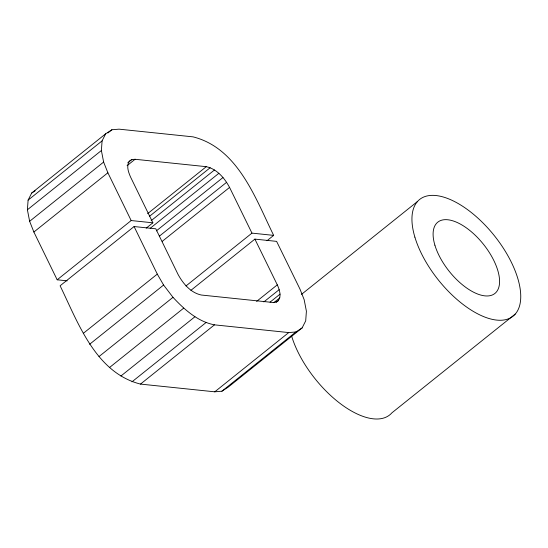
<?xml version="1.0" encoding="UTF-8"?>
<svg xmlns="http://www.w3.org/2000/svg" width="548" height="548" viewBox="0 0 548 548"><rect width="100%" height="100%" fill="white"/><g stroke="black" fill="none" stroke-linecap="round" stroke-linejoin="round"><path stroke-width="0.82" d="M67.198 280.836L57.177 279.795L33.88 232.03L29.633 221.31L27.4 209.768L28.099 200.13L31.681 193.047L105.668 133.801L111.895 129.766L119.039 129.157L193.088 136.863C238.12 148.255 255.512 198.513 273.664 235.38L266.999 240.716M273.664 235.38L251.957 233.119L229.571 187.423C224.632 178.203 216.96 168.976 206.281 166.681L135.075 159.276L131.801 159.55L129.383 161.119C126.095 165.989 128.438 172.147 130.54 177.004L152.878 222.81L131.171 220.549L107.874 172.784L103.627 162.071L101.387 150.522L102.086 140.884L105.668 133.801M276.404 302.215C282.405 298.4 279.706 290.063 277.295 284.844L254.895 239.113L190.903 290.351M278.405 300.612L275.986 302.181L272.712 302.462L201.287 295.023C190.642 292.742 183.005 283.563 178.038 274.404L155.803 228.804L134.089 226.543L60.102 285.789C78.083 322.649 95.571 372.729 140.494 384.093L214.761 391.82L221.906 391.21L228.126 387.176L302.119 327.93L305.702 320.847L306.401 311.209L304.161 299.667L299.941 289.015L276.603 241.373L254.895 239.113M107.894 132.972L111.895 129.766M28.099 200.13L102.086 140.884M27.4 209.768L101.387 150.522M29.633 221.31L103.627 162.071M33.88 232.03L107.874 172.784M127.8 162.756L131.801 159.55M127.081 165.681L135.075 159.276M57.177 279.795L131.171 220.549M147.624 213.651L206.281 166.681M149.536 216.282L210.192 167.709M151.159 220.68L214.48 169.976M146.213 228.146L152.878 222.81M150.186 228.297L218.844 173.326M156.331 230.9L222.988 177.525M159.31 236.202L226.632 182.292M162.249 241.332L229.571 187.423M83.303 333.348L157.29 274.103L134.089 226.543M89.612 344.281L163.599 285.035L157.29 274.103M185.971 285.96L251.957 233.119M98.996 356.57L172.99 297.324C184.327 309.483 197.629 321.608 214.48 324.848L288.748 332.574L295.893 331.965L302.119 327.93M109.675 367.393L183.669 308.147M120.916 376.017L194.91 316.771M131.958 381.846L205.945 322.608M140.494 384.093L214.48 324.848M256.628 301.386L277.295 284.844M263.862 301.914L279.199 289.639M270.068 302.126L280.062 294.118M273.795 302.667L279.795 297.865M301.475 294.392L417.46 201.52M214.761 391.82L288.748 332.574M221.906 391.21L295.893 331.965M515.202 314.107L391.889 412.843A74.747 35.695 51.3 0 1 339.65 403.109A74.747 35.695 51.3 0 1 291.57 335.897M31.681 193.047L35.141 190.807M163.599 285.035L172.99 297.324M414.884 237.154A74.747 35.695 51.3 0 0 507.359 319.196A74.747 35.695 51.3 0 0 476.753 217.083A74.747 35.695 51.3 0 0 414.884 237.154M434.9 245.189A45.669 21.81 51.3 0 0 491.398 295.317A45.669 21.81 51.3 0 0 472.705 232.927A45.669 21.81 51.3 0 0 434.9 245.189"/></g></svg>
